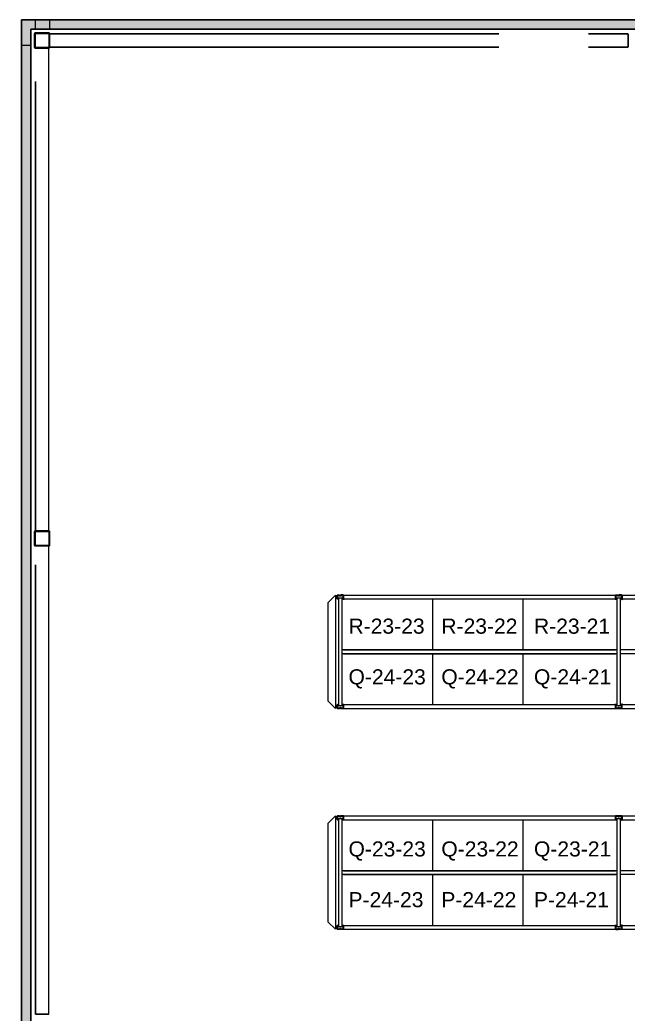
# Model space of a CAD drawing. Header units: inches. Extents: x 2743 to 10591, y -1604 to 5792.
# Drawn here: x 7084 to 7407, y 5121 to 5648 of the extents above; entities that cross this region are included whole.
import ezdxf

# ---------------------------------------------------------------- set-up
doc = ezdxf.new("R2010")
doc.units = ezdxf.units.IN
doc.header["$LTSCALE"] = 0.1875
doc.header["$MEASUREMENT"] = 0
doc.linetypes.add('CENTERX2', pattern=[101.6, 63.5, -12.7, 12.7, -12.7])
doc.linetypes.add('dash2', pattern=[500, 400, -100])
for name, color, linetype, lineweight in [('22 Dimension', 7, 'Continuous', 5), ('32 Echelle', 160, 'Continuous', 15), ('33 Poutre', 30, 'Continuous', 15), ('37 Protection', 1, 'Continuous', 15)]:
    doc.layers.add(name, color=color, linetype=linetype, lineweight=lineweight)
for name, color, linetype in [('A-N-MUR-EXT', 5, 'Continuous'), ('A-N-MUR-INT', 3, 'Continuous'), ('A-N-STRUCTURE', 4, 'Continuous'), ('fill253', 253, 'Continuous'), ('S-N-ACIER', 4, 'Continuous')]:
    doc.layers.add(name, color=color, linetype=linetype)
doc.styles.add('arial', font='')
doc.styles.get('arial').set_extended_font_data('Arial')

msp = doc.modelspace()

# ---------------------------------------------------------------- hatches: boundary and pattern name
at = {"layer": '32 Echelle'}
for points in [[(7252.89784, 5340.81503), (7252.89784, 5341.00253), (7252.71034, 5341.00253)], [(7254.89784, 5340.81503), (7254.89784, 5341.00253), (7255.08534, 5341.00253)], [(7400.52284, 5340.81503), (7400.52284, 5341.00253), (7400.33534, 5341.00253)], [(7400.52284, 5340.81503), (7400.52284, 5341.00253), (7400.33534, 5341.00253)], [(7402.52284, 5340.81503), (7402.52284, 5341.00253), (7402.71034, 5341.00253)], [(7402.52284, 5340.81503), (7402.52284, 5341.00253), (7402.71034, 5341.00253)], [(7252.89784, 5285.19003), (7252.89784, 5285.00253), (7252.71034, 5285.00253)], [(7254.89784, 5285.19003), (7254.89784, 5285.00253), (7255.08534, 5285.00253)], [(7400.52284, 5285.19003), (7400.52284, 5285.00253), (7400.33534, 5285.00253)], [(7400.52284, 5285.19003), (7400.52284, 5285.00253), (7400.33534, 5285.00253)], [(7402.52284, 5285.19003), (7402.52284, 5285.00253), (7402.71034, 5285.00253)], [(7402.52284, 5285.19003), (7402.52284, 5285.00253), (7402.71034, 5285.00253)], [(7252.89784, 5223.81503), (7252.89784, 5224.00253), (7252.71034, 5224.00253)], [(7254.89784, 5223.81503), (7254.89784, 5224.00253), (7255.08534, 5224.00253)], [(7400.52284, 5223.81503), (7400.52284, 5224.00253), (7400.33534, 5224.00253)], [(7400.52284, 5223.81503), (7400.52284, 5224.00253), (7400.33534, 5224.00253)], [(7402.52284, 5223.81503), (7402.52284, 5224.00253), (7402.71034, 5224.00253)], [(7402.52284, 5223.81503), (7402.52284, 5224.00253), (7402.71034, 5224.00253)], [(7252.89784, 5168.19003), (7252.89784, 5168.00253), (7252.71034, 5168.00253)], [(7254.89784, 5168.19003), (7254.89784, 5168.00253), (7255.08534, 5168.00253)], [(7400.52284, 5168.19003), (7400.52284, 5168.00253), (7400.33534, 5168.00253)], [(7400.52284, 5168.19003), (7400.52284, 5168.00253), (7400.33534, 5168.00253)], [(7402.52284, 5168.19003), (7402.52284, 5168.00253), (7402.71034, 5168.00253)], [(7402.52284, 5168.19003), (7402.52284, 5168.00253), (7402.71034, 5168.00253)]]:
    msp.add_hatch(color=256, dxfattribs=at).paths.add_polyline_path(points)
at = {"layer": 'fill253'}
h = msp.add_hatch(color=7, dxfattribs=at)
h.dxf.hatch_style = 1
h.paths.add_polyline_path([(9794.88804, 4634.2983), (9789.96679, 4634.2983), (9789.98074, 4296.66232), (9794.90199, 4296.66232)])
h.paths.add_polyline_path([(9794.88805, 4881.11089), (9789.9668, 4881.11089), (9789.9668, 4775.21102), (9794.88805, 4775.21102)])
h.paths.add_polyline_path([(9794.88805, 5127.92329), (9789.9668, 5127.92329), (9789.96679, 5022.02362), (9794.88804, 5022.02362)])
h.paths.add_polyline_path([(8905.8684, 2943.29277), (8903.3892, 2938.37099), (9794.90199, 2938.37152), (9794.90199, 3130.36129), (9789.98074, 3130.36129), (9789.98074, 2943.29277)])
h.paths.add_polyline_path([(8477.94274, 2845.33593), (8485.93641, 2846.64062), (8470.93724, 2938.36282), (8470.1595, 2943.12545), (8461.95283, 2943.12545), (8462.69637, 2938.4929)])
h.paths.add_polyline_path([(8896.37174, 2938.2042), (8896.75099, 2936.00974), (8903.53291, 2937.11042), (8903.3892, 2938.37099), (8905.8684, 2943.29277), (8895.56167, 2943.29277)])
h.paths.add_polyline_path([(9794.90199, 5355.98239), (9789.98074, 5355.98239), (9789.9668, 5268.83602), (9794.88805, 5268.83602)])
h.paths.add_polyline_path([(7089.79643, 3123.02867), (7083.99141, 3125.08232), (7083.99141, 3123.83686), (7084.85165, 3123.50795), (7084.85808, 2938.2042), (7353.37882, 2938.37153), (7353.37237, 2943.29278), (7089.77933, 2943.12545)])
h.paths.add_polyline_path([(7084.85808, 3827.66882), (7089.77933, 3826.6441), (7089.77933, 4320.4792), (7084.85808, 4320.4792)])
h.paths.add_polyline_path([(9789.98074, 3862.52649), (9794.90199, 3862.52649), (9794.90199, 4254.42566), (9789.98074, 4254.42566)])
h.paths.add_polyline_path([(9789.97462, 3801.08425), (9794.89587, 3801.08425), (9794.90199, 3862.52649), (9789.98074, 3862.52649)])
h.paths.add_polyline_path([(9789.98074, 3656.9925), (9794.90199, 3656.9925), (9794.89587, 3765.06188), (9789.97462, 3765.06188)])
h.paths.add_polyline_path([(9789.972, 3584.94295), (9794.89325, 3584.94295), (9794.90198, 3620.96895), (9789.98073, 3620.96895)])
h.paths.add_polyline_path([(9789.97812, 3512.89586), (9794.89937, 3512.89586), (9794.89968, 3548.92185), (9789.97843, 3548.92185)])
h.paths.add_polyline_path([(9789.97812, 3440.8512), (9794.89937, 3440.8512), (9794.89937, 3476.87475), (9789.97812, 3476.87475)])
h.paths.add_polyline_path([(8313.35451, 5642.91315), (8313.35451, 5647.83442), (7084.85165, 5647.83442), (7084.85808, 4361.46337), (7089.77933, 4361.46337), (7089.7729, 5642.91317)])
h.paths.add_polyline_path([(7395.62103, 2943.29277), (7395.62125, 2938.37152), (8462.75647, 2938.2042), (8461.95283, 2943.12545)])
h.paths.add_polyline_path([(8556.69558, 5642.88457), (8556.69559, 5647.80617), (8355.59042, 5647.83389), (8355.59042, 5642.91262)])
h.paths.add_polyline_path([(9149.95052, 5647.66709), (9149.95052, 5642.74584), (9789.98074, 5642.74584), (9789.98079, 5510.71941), (9794.90204, 5510.71941), (9794.90199, 5647.66709)])
h.paths.add_polyline_path([(9794.89495, 3260.73346), (9789.9691, 3260.73345), (9789.98074, 3172.43063), (9794.90199, 3172.43063)])
h.paths.add_polyline_path([(9789.9691, 3296.75701), (9794.89495, 3296.75699), (9794.89325, 3404.82765), (9789.972, 3404.82765)])

# ---------------------------------------------------------------- linework, layer by layer
at = {"layer": '22 Dimension'}
for p, q in [((7092.22289, 5642.91317), (7092.22289, 5647.83442)), ((7099.77288, 5647.83442), (7099.77288, 5642.91317)), ((7089.80033, 5634.2346), (7084.85165, 5634.23998)), ((7099.25745, 5632.29853), (7099.21022, 5377.06387)), ((7099.25745, 5632.29853), (7099.25745, 5632.91319)), ((7099.20874, 5369.06389), (7099.16284, 5121.01827)), ((7302.89784, 5314.00253), (7302.89784, 5341.00253)), ((7350.89784, 5314.00253), (7350.89784, 5341.00253)), ((7400.52284, 5314.00253), (7254.89784, 5314.00253)), ((7400.52284, 5312.00253), (7254.89784, 5312.00253)), ((7302.89784, 5285.00253), (7302.89784, 5312.00253)), ((7350.89784, 5285.00253), (7350.89784, 5312.00253)), ((7548.14784, 5314.00253), (7402.52284, 5314.00253)), ((7548.14784, 5312.00253), (7402.52284, 5312.00253)), ((7302.89784, 5197.00253), (7302.89784, 5224.00253)), ((7350.89784, 5197.00253), (7350.89784, 5224.00253)), ((7400.52284, 5197.00253), (7254.89784, 5197.00253)), ((7400.52284, 5195.00253), (7254.89784, 5195.00253)), ((7302.89784, 5168.00253), (7302.89784, 5195.00253)), ((7350.89784, 5168.00253), (7350.89784, 5195.00253)), ((7548.14784, 5197.00253), (7402.52284, 5197.00253)), ((7548.14784, 5195.00253), (7402.52284, 5195.00253))]:
    msp.add_line(p, q, dxfattribs=at)
at = {"layer": '32 Echelle', "linetype": 'Continuous', "lineweight": 25}
for p, q in [((7252.27288, 5342.81878), (7252.27288, 5341.18628)), ((7252.36288, 5341.18628), (7252.36288, 5342.81878)), ((7253.38547, 5343.00253), (7252.45663, 5343.00253)), ((7252.45663, 5342.91253), (7253.38547, 5342.91253)), ((7253.47512, 5342.84619), (7253.51903, 5342.70256)), ((7253.6051, 5342.72887), (7253.56119, 5342.8725)), ((7254.10092, 5342.66253), (7253.69475, 5342.66253)), ((7253.69475, 5342.57253), (7254.10092, 5342.57253)), ((7254.23449, 5342.8725), (7254.19057, 5342.72887)), ((7254.27664, 5342.70256), (7254.32055, 5342.84619)), ((7255.33904, 5343.00253), (7254.41021, 5343.00253)), ((7254.41021, 5342.91253), (7255.33904, 5342.91253)), ((7255.43279, 5342.81878), (7255.43279, 5341.18628)), ((7255.52279, 5341.18628), (7255.52279, 5342.81878)), ((7399.89788, 5342.81878), (7399.89788, 5341.18628)), ((7399.89788, 5342.81878), (7399.89788, 5341.18628)), ((7399.98788, 5341.18628), (7399.98788, 5342.81878)), ((7399.98788, 5341.18628), (7399.98788, 5342.81878)), ((7401.01047, 5343.00253), (7400.08163, 5343.00253)), ((7401.01047, 5343.00253), (7400.08163, 5343.00253)), ((7400.08163, 5342.91253), (7401.01047, 5342.91253)), ((7400.08163, 5342.91253), (7401.01047, 5342.91253)), ((7401.10012, 5342.84619), (7401.14403, 5342.70256)), ((7401.10012, 5342.84619), (7401.14403, 5342.70256)), ((7401.2301, 5342.72887), (7401.18619, 5342.8725)), ((7401.2301, 5342.72887), (7401.18619, 5342.8725)), ((7401.72592, 5342.66253), (7401.31975, 5342.66253)), ((7401.72592, 5342.66253), (7401.31975, 5342.66253)), ((7401.31975, 5342.57253), (7401.72592, 5342.57253)), ((7401.31975, 5342.57253), (7401.72592, 5342.57253)), ((7401.85949, 5342.8725), (7401.81557, 5342.72887)), ((7401.85949, 5342.8725), (7401.81557, 5342.72887)), ((7401.90164, 5342.70256), (7401.94555, 5342.84619)), ((7401.90164, 5342.70256), (7401.94555, 5342.84619)), ((7402.96404, 5343.00253), (7402.03521, 5343.00253)), ((7402.96404, 5343.00253), (7402.03521, 5343.00253)), ((7402.03521, 5342.91253), (7402.96404, 5342.91253)), ((7402.03521, 5342.91253), (7402.96404, 5342.91253)), ((7403.05779, 5342.81878), (7403.05779, 5341.18628)), ((7403.05779, 5342.81878), (7403.05779, 5341.18628)), ((7403.14779, 5341.18628), (7403.14779, 5342.81878)), ((7403.14779, 5341.18628), (7403.14779, 5342.81878)), ((7252.87288, 5341.09253), (7252.45663, 5341.09253)), ((7252.45663, 5341.00253), (7252.87288, 5341.00253)), ((7252.87288, 5341.00253), (7252.87288, 5341.09253)), ((7255.33904, 5341.09253), (7254.92279, 5341.09253)), ((7254.92279, 5341.09253), (7254.92279, 5341.00253)), ((7254.92279, 5341.00253), (7255.33904, 5341.00253)), ((7400.49788, 5341.09253), (7400.08163, 5341.09253)), ((7400.49788, 5341.09253), (7400.08163, 5341.09253)), ((7400.08163, 5341.00253), (7400.49788, 5341.00253)), ((7400.08163, 5341.00253), (7400.49788, 5341.00253)), ((7400.49788, 5341.00253), (7400.49788, 5341.09253)), ((7400.49788, 5341.00253), (7400.49788, 5341.09253)), ((7402.96404, 5341.09253), (7402.54779, 5341.09253)), ((7402.54779, 5341.09253), (7402.54779, 5341.00253)), ((7402.96404, 5341.09253), (7402.54779, 5341.09253)), ((7402.54779, 5341.09253), (7402.54779, 5341.00253)), ((7402.54779, 5341.00253), (7402.96404, 5341.00253)), ((7402.54779, 5341.00253), (7402.96404, 5341.00253)), ((7252.27288, 5283.18628), (7252.27288, 5284.81878)), ((7252.36288, 5284.81878), (7252.36288, 5283.18628)), ((7252.45663, 5285.00253), (7252.87288, 5285.00253)), ((7252.87288, 5284.91253), (7252.45663, 5284.91253)), ((7252.87288, 5285.00253), (7252.87288, 5284.91253)), ((7254.92279, 5285.00253), (7255.33904, 5285.00253)), ((7254.92279, 5284.91253), (7254.92279, 5285.00253)), ((7255.33904, 5284.91253), (7254.92279, 5284.91253)), ((7255.43279, 5283.18628), (7255.43279, 5284.81878)), ((7255.52279, 5284.81878), (7255.52279, 5283.18628)), ((7399.89788, 5283.18628), (7399.89788, 5284.81878)), ((7399.89788, 5283.18628), (7399.89788, 5284.81878)), ((7399.98788, 5284.81878), (7399.98788, 5283.18628)), ((7399.98788, 5284.81878), (7399.98788, 5283.18628)), ((7400.08163, 5285.00253), (7400.49788, 5285.00253)), ((7400.08163, 5285.00253), (7400.49788, 5285.00253)), ((7400.49788, 5284.91253), (7400.08163, 5284.91253)), ((7400.49788, 5284.91253), (7400.08163, 5284.91253)), ((7400.49788, 5285.00253), (7400.49788, 5284.91253)), ((7400.49788, 5285.00253), (7400.49788, 5284.91253)), ((7402.54779, 5285.00253), (7402.96404, 5285.00253)), ((7402.54779, 5284.91253), (7402.54779, 5285.00253)), ((7402.54779, 5285.00253), (7402.96404, 5285.00253)), ((7402.54779, 5284.91253), (7402.54779, 5285.00253)), ((7402.96404, 5284.91253), (7402.54779, 5284.91253)), ((7402.96404, 5284.91253), (7402.54779, 5284.91253)), ((7403.05779, 5283.18628), (7403.05779, 5284.81878)), ((7403.05779, 5283.18628), (7403.05779, 5284.81878)), ((7403.14779, 5284.81878), (7403.14779, 5283.18628)), ((7403.14779, 5284.81878), (7403.14779, 5283.18628)), ((7252.45663, 5283.09253), (7253.38547, 5283.09253)), ((7253.38547, 5283.00253), (7252.45663, 5283.00253)), ((7253.47512, 5283.15887), (7253.51903, 5283.3025)), ((7253.6051, 5283.27619), (7253.56119, 5283.13256)), ((7253.69475, 5283.43253), (7254.10092, 5283.43253)), ((7254.10092, 5283.34253), (7253.69475, 5283.34253)), ((7254.23449, 5283.13256), (7254.19057, 5283.27619)), ((7254.27664, 5283.3025), (7254.32055, 5283.15887)), ((7254.41021, 5283.09253), (7255.33904, 5283.09253)), ((7255.33904, 5283.00253), (7254.41021, 5283.00253)), ((7400.08163, 5283.09253), (7401.01047, 5283.09253)), ((7400.08163, 5283.09253), (7401.01047, 5283.09253)), ((7401.01047, 5283.00253), (7400.08163, 5283.00253)), ((7401.01047, 5283.00253), (7400.08163, 5283.00253)), ((7401.10012, 5283.15887), (7401.14403, 5283.3025)), ((7401.10012, 5283.15887), (7401.14403, 5283.3025)), ((7401.2301, 5283.27619), (7401.18619, 5283.13256)), ((7401.2301, 5283.27619), (7401.18619, 5283.13256)), ((7401.31975, 5283.43253), (7401.72592, 5283.43253)), ((7401.31975, 5283.43253), (7401.72592, 5283.43253)), ((7401.72592, 5283.34253), (7401.31975, 5283.34253)), ((7401.72592, 5283.34253), (7401.31975, 5283.34253)), ((7401.85949, 5283.13256), (7401.81557, 5283.27619)), ((7401.85949, 5283.13256), (7401.81557, 5283.27619)), ((7401.90164, 5283.3025), (7401.94555, 5283.15887)), ((7401.90164, 5283.3025), (7401.94555, 5283.15887)), ((7402.03521, 5283.09253), (7402.96404, 5283.09253)), ((7402.03521, 5283.09253), (7402.96404, 5283.09253)), ((7402.96404, 5283.00253), (7402.03521, 5283.00253)), ((7402.96404, 5283.00253), (7402.03521, 5283.00253)), ((7252.27288, 5225.81878), (7252.27288, 5224.18628)), ((7252.36288, 5224.18628), (7252.36288, 5225.81878)), ((7253.38547, 5226.00253), (7252.45663, 5226.00253)), ((7252.45663, 5225.91253), (7253.38547, 5225.91253)), ((7252.87288, 5224.09253), (7252.45663, 5224.09253)), ((7252.45663, 5224.00253), (7252.87288, 5224.00253)), ((7252.87288, 5224.00253), (7252.87288, 5224.09253)), ((7253.47512, 5225.84619), (7253.51903, 5225.70256)), ((7253.6051, 5225.72887), (7253.56119, 5225.8725)), ((7254.10092, 5225.66253), (7253.69475, 5225.66253)), ((7253.69475, 5225.57253), (7254.10092, 5225.57253)), ((7254.23449, 5225.8725), (7254.19057, 5225.72887)), ((7254.27664, 5225.70256), (7254.32055, 5225.84619)), ((7255.33904, 5226.00253), (7254.41021, 5226.00253)), ((7254.41021, 5225.91253), (7255.33904, 5225.91253)), ((7255.33904, 5224.09253), (7254.92279, 5224.09253)), ((7254.92279, 5224.09253), (7254.92279, 5224.00253)), ((7254.92279, 5224.00253), (7255.33904, 5224.00253)), ((7255.43279, 5225.81878), (7255.43279, 5224.18628)), ((7255.52279, 5224.18628), (7255.52279, 5225.81878)), ((7399.89788, 5225.81878), (7399.89788, 5224.18628)), ((7399.89788, 5225.81878), (7399.89788, 5224.18628)), ((7399.98788, 5224.18628), (7399.98788, 5225.81878)), ((7399.98788, 5224.18628), (7399.98788, 5225.81878)), ((7401.01047, 5226.00253), (7400.08163, 5226.00253)), ((7401.01047, 5226.00253), (7400.08163, 5226.00253)), ((7400.08163, 5225.91253), (7401.01047, 5225.91253)), ((7400.08163, 5225.91253), (7401.01047, 5225.91253)), ((7400.49788, 5224.09253), (7400.08163, 5224.09253)), ((7400.49788, 5224.09253), (7400.08163, 5224.09253)), ((7400.08163, 5224.00253), (7400.49788, 5224.00253)), ((7400.08163, 5224.00253), (7400.49788, 5224.00253)), ((7400.49788, 5224.00253), (7400.49788, 5224.09253)), ((7400.49788, 5224.00253), (7400.49788, 5224.09253)), ((7401.10012, 5225.84619), (7401.14403, 5225.70256)), ((7401.10012, 5225.84619), (7401.14403, 5225.70256)), ((7401.2301, 5225.72887), (7401.18619, 5225.8725)), ((7401.2301, 5225.72887), (7401.18619, 5225.8725)), ((7401.72592, 5225.66253), (7401.31975, 5225.66253)), ((7401.72592, 5225.66253), (7401.31975, 5225.66253)), ((7401.31975, 5225.57253), (7401.72592, 5225.57253)), ((7401.31975, 5225.57253), (7401.72592, 5225.57253)), ((7401.85949, 5225.8725), (7401.81557, 5225.72887)), ((7401.85949, 5225.8725), (7401.81557, 5225.72887)), ((7401.90164, 5225.70256), (7401.94555, 5225.84619)), ((7401.90164, 5225.70256), (7401.94555, 5225.84619)), ((7402.96404, 5226.00253), (7402.03521, 5226.00253)), ((7402.96404, 5226.00253), (7402.03521, 5226.00253)), ((7402.03521, 5225.91253), (7402.96404, 5225.91253)), ((7402.03521, 5225.91253), (7402.96404, 5225.91253)), ((7402.96404, 5224.09253), (7402.54779, 5224.09253)), ((7402.54779, 5224.09253), (7402.54779, 5224.00253)), ((7402.96404, 5224.09253), (7402.54779, 5224.09253)), ((7402.54779, 5224.09253), (7402.54779, 5224.00253)), ((7402.54779, 5224.00253), (7402.96404, 5224.00253)), ((7402.54779, 5224.00253), (7402.96404, 5224.00253)), ((7403.05779, 5225.81878), (7403.05779, 5224.18628)), ((7403.05779, 5225.81878), (7403.05779, 5224.18628)), ((7403.14779, 5224.18628), (7403.14779, 5225.81878)), ((7403.14779, 5224.18628), (7403.14779, 5225.81878)), ((7252.27288, 5166.18628), (7252.27288, 5167.81878)), ((7252.36288, 5167.81878), (7252.36288, 5166.18628)), ((7252.45663, 5168.00253), (7252.87288, 5168.00253)), ((7252.87288, 5167.91253), (7252.45663, 5167.91253)), ((7252.45663, 5166.09253), (7253.38547, 5166.09253)), ((7253.38547, 5166.00253), (7252.45663, 5166.00253)), ((7252.87288, 5168.00253), (7252.87288, 5167.91253)), ((7253.47512, 5166.15887), (7253.51903, 5166.3025)), ((7253.6051, 5166.27619), (7253.56119, 5166.13256)), ((7253.69475, 5166.43253), (7254.10092, 5166.43253)), ((7254.10092, 5166.34253), (7253.69475, 5166.34253)), ((7254.23449, 5166.13256), (7254.19057, 5166.27619)), ((7254.27664, 5166.3025), (7254.32055, 5166.15887)), ((7254.41021, 5166.09253), (7255.33904, 5166.09253)), ((7255.33904, 5166.00253), (7254.41021, 5166.00253)), ((7254.92279, 5168.00253), (7255.33904, 5168.00253)), ((7254.92279, 5167.91253), (7254.92279, 5168.00253)), ((7255.33904, 5167.91253), (7254.92279, 5167.91253)), ((7255.43279, 5166.18628), (7255.43279, 5167.81878)), ((7255.52279, 5167.81878), (7255.52279, 5166.18628)), ((7399.89788, 5166.18628), (7399.89788, 5167.81878)), ((7399.89788, 5166.18628), (7399.89788, 5167.81878)), ((7399.98788, 5167.81878), (7399.98788, 5166.18628)), ((7399.98788, 5167.81878), (7399.98788, 5166.18628)), ((7400.08163, 5168.00253), (7400.49788, 5168.00253)), ((7400.08163, 5168.00253), (7400.49788, 5168.00253)), ((7400.49788, 5167.91253), (7400.08163, 5167.91253)), ((7400.49788, 5167.91253), (7400.08163, 5167.91253)), ((7400.08163, 5166.09253), (7401.01047, 5166.09253)), ((7400.08163, 5166.09253), (7401.01047, 5166.09253)), ((7401.01047, 5166.00253), (7400.08163, 5166.00253)), ((7401.01047, 5166.00253), (7400.08163, 5166.00253)), ((7400.49788, 5168.00253), (7400.49788, 5167.91253)), ((7400.49788, 5168.00253), (7400.49788, 5167.91253)), ((7401.10012, 5166.15887), (7401.14403, 5166.3025)), ((7401.10012, 5166.15887), (7401.14403, 5166.3025)), ((7401.2301, 5166.27619), (7401.18619, 5166.13256)), ((7401.2301, 5166.27619), (7401.18619, 5166.13256)), ((7401.31975, 5166.43253), (7401.72592, 5166.43253)), ((7401.31975, 5166.43253), (7401.72592, 5166.43253)), ((7401.72592, 5166.34253), (7401.31975, 5166.34253)), ((7401.72592, 5166.34253), (7401.31975, 5166.34253)), ((7401.85949, 5166.13256), (7401.81557, 5166.27619)), ((7401.85949, 5166.13256), (7401.81557, 5166.27619)), ((7401.90164, 5166.3025), (7401.94555, 5166.15887)), ((7401.90164, 5166.3025), (7401.94555, 5166.15887)), ((7402.03521, 5166.09253), (7402.96404, 5166.09253)), ((7402.03521, 5166.09253), (7402.96404, 5166.09253)), ((7402.96404, 5166.00253), (7402.03521, 5166.00253)), ((7402.96404, 5166.00253), (7402.03521, 5166.00253)), ((7402.54779, 5168.00253), (7402.96404, 5168.00253)), ((7402.54779, 5167.91253), (7402.54779, 5168.00253)), ((7402.54779, 5168.00253), (7402.96404, 5168.00253)), ((7402.54779, 5167.91253), (7402.54779, 5168.00253)), ((7402.96404, 5167.91253), (7402.54779, 5167.91253)), ((7402.96404, 5167.91253), (7402.54779, 5167.91253)), ((7403.05779, 5166.18628), (7403.05779, 5167.81878)), ((7403.05779, 5166.18628), (7403.05779, 5167.81878)), ((7403.14779, 5167.81878), (7403.14779, 5166.18628)), ((7403.14779, 5167.81878), (7403.14779, 5166.18628))]:
    msp.add_line(p, q, dxfattribs=at)
at = {"layer": '32 Echelle'}
for p, q in [((7252.89784, 5341.00253), (7252.71034, 5341.00253)), ((7252.89784, 5340.81503), (7252.71034, 5341.00253)), ((7254.89784, 5341.50253), (7252.89784, 5341.50253)), ((7252.89784, 5341.50253), (7252.89784, 5284.50253)), ((7252.89784, 5340.81503), (7252.89784, 5341.00253)), ((7254.89784, 5284.50253), (7254.89784, 5341.50253)), ((7254.89784, 5341.00253), (7255.08534, 5341.00253)), ((7254.89784, 5340.81503), (7254.89784, 5341.00253)), ((7254.89784, 5340.81503), (7255.08534, 5341.00253)), ((7400.52284, 5341.00253), (7400.33534, 5341.00253)), ((7400.52284, 5340.81503), (7400.33534, 5341.00253)), ((7400.52284, 5341.00253), (7400.33534, 5341.00253)), ((7400.52284, 5340.81503), (7400.33534, 5341.00253)), ((7402.52284, 5341.50253), (7400.52284, 5341.50253)), ((7400.52284, 5341.50253), (7400.52284, 5284.50253)), ((7402.52284, 5341.50253), (7400.52284, 5341.50253)), ((7400.52284, 5341.50253), (7400.52284, 5284.50253)), ((7400.52284, 5340.81503), (7400.52284, 5341.00253)), ((7400.52284, 5340.81503), (7400.52284, 5341.00253)), ((7402.52284, 5284.50253), (7402.52284, 5341.50253)), ((7402.52284, 5284.50253), (7402.52284, 5341.50253)), ((7402.52284, 5341.00253), (7402.71034, 5341.00253)), ((7402.52284, 5340.81503), (7402.52284, 5341.00253)), ((7402.52284, 5340.81503), (7402.71034, 5341.00253)), ((7402.52284, 5341.00253), (7402.71034, 5341.00253)), ((7402.52284, 5340.81503), (7402.52284, 5341.00253)), ((7402.52284, 5340.81503), (7402.71034, 5341.00253)), ((7252.89784, 5285.19003), (7252.71034, 5285.00253)), ((7252.89784, 5285.00253), (7252.71034, 5285.00253)), ((7252.89784, 5285.19003), (7252.89784, 5285.00253)), ((7252.89784, 5284.50253), (7254.89784, 5284.50253)), ((7254.89784, 5285.19003), (7254.89784, 5285.00253)), ((7254.89784, 5285.19003), (7255.08534, 5285.00253)), ((7254.89784, 5285.00253), (7255.08534, 5285.00253)), ((7400.52284, 5285.19003), (7400.33534, 5285.00253)), ((7400.52284, 5285.19003), (7400.33534, 5285.00253)), ((7400.52284, 5285.00253), (7400.33534, 5285.00253)), ((7400.52284, 5285.00253), (7400.33534, 5285.00253)), ((7400.52284, 5285.19003), (7400.52284, 5285.00253)), ((7400.52284, 5285.19003), (7400.52284, 5285.00253)), ((7400.52284, 5284.50253), (7402.52284, 5284.50253)), ((7400.52284, 5284.50253), (7402.52284, 5284.50253)), ((7402.52284, 5285.19003), (7402.52284, 5285.00253)), ((7402.52284, 5285.19003), (7402.71034, 5285.00253)), ((7402.52284, 5285.19003), (7402.52284, 5285.00253)), ((7402.52284, 5285.19003), (7402.71034, 5285.00253)), ((7402.52284, 5285.00253), (7402.71034, 5285.00253)), ((7402.52284, 5285.00253), (7402.71034, 5285.00253)), ((7252.89784, 5224.00253), (7252.71034, 5224.00253)), ((7252.89784, 5223.81503), (7252.71034, 5224.00253)), ((7254.89784, 5224.50253), (7252.89784, 5224.50253)), ((7252.89784, 5224.50253), (7252.89784, 5167.50253)), ((7252.89784, 5223.81503), (7252.89784, 5224.00253)), ((7254.89784, 5167.50253), (7254.89784, 5224.50253)), ((7254.89784, 5224.00253), (7255.08534, 5224.00253)), ((7254.89784, 5223.81503), (7254.89784, 5224.00253)), ((7254.89784, 5223.81503), (7255.08534, 5224.00253)), ((7400.52284, 5224.00253), (7400.33534, 5224.00253)), ((7400.52284, 5223.81503), (7400.33534, 5224.00253)), ((7400.52284, 5224.00253), (7400.33534, 5224.00253)), ((7400.52284, 5223.81503), (7400.33534, 5224.00253)), ((7402.52284, 5224.50253), (7400.52284, 5224.50253)), ((7400.52284, 5224.50253), (7400.52284, 5167.50253)), ((7402.52284, 5224.50253), (7400.52284, 5224.50253)), ((7400.52284, 5224.50253), (7400.52284, 5167.50253)), ((7400.52284, 5223.81503), (7400.52284, 5224.00253)), ((7400.52284, 5223.81503), (7400.52284, 5224.00253)), ((7402.52284, 5167.50253), (7402.52284, 5224.50253)), ((7402.52284, 5167.50253), (7402.52284, 5224.50253)), ((7402.52284, 5224.00253), (7402.71034, 5224.00253)), ((7402.52284, 5223.81503), (7402.52284, 5224.00253)), ((7402.52284, 5223.81503), (7402.71034, 5224.00253)), ((7402.52284, 5224.00253), (7402.71034, 5224.00253)), ((7402.52284, 5223.81503), (7402.52284, 5224.00253)), ((7402.52284, 5223.81503), (7402.71034, 5224.00253)), ((7252.89784, 5168.19003), (7252.71034, 5168.00253)), ((7252.89784, 5168.19003), (7252.89784, 5168.00253)), ((7254.89784, 5168.19003), (7254.89784, 5168.00253)), ((7254.89784, 5168.19003), (7255.08534, 5168.00253)), ((7400.52284, 5168.19003), (7400.33534, 5168.00253)), ((7400.52284, 5168.19003), (7400.33534, 5168.00253)), ((7400.52284, 5168.19003), (7400.52284, 5168.00253)), ((7400.52284, 5168.19003), (7400.52284, 5168.00253)), ((7402.52284, 5168.19003), (7402.52284, 5168.00253)), ((7402.52284, 5168.19003), (7402.71034, 5168.00253)), ((7402.52284, 5168.19003), (7402.52284, 5168.00253)), ((7402.52284, 5168.19003), (7402.71034, 5168.00253)), ((7252.89784, 5168.00253), (7252.71034, 5168.00253)), ((7252.89784, 5167.50253), (7254.89784, 5167.50253)), ((7254.89784, 5168.00253), (7255.08534, 5168.00253)), ((7400.52284, 5168.00253), (7400.33534, 5168.00253)), ((7400.52284, 5168.00253), (7400.33534, 5168.00253)), ((7400.52284, 5167.50253), (7402.52284, 5167.50253)), ((7400.52284, 5167.50253), (7402.52284, 5167.50253)), ((7402.52284, 5168.00253), (7402.71034, 5168.00253)), ((7402.52284, 5168.00253), (7402.71034, 5168.00253))]:
    msp.add_line(p, q, dxfattribs=at)
at = {"layer": '32 Echelle', "linetype": 'Continuous', "lineweight": 25}
for centre, radius, start, end in [((7252.45663, 5342.81878), 0.18375, 90, 180), ((7252.45663, 5342.81878), 0.09375, 90, 180), ((7253.38547, 5342.81878), 0.18375, 17, 90), ((7253.38547, 5342.81878), 0.09375, 17, 90), ((7253.69475, 5342.75628), 0.18375, 197, 270), ((7253.69475, 5342.75628), 0.09375, 197, 270), ((7254.10092, 5342.75628), 0.09375, 270, 343), ((7254.10092, 5342.75628), 0.18375, 270, 343), ((7254.41021, 5342.81878), 0.18375, 90, 163), ((7254.41021, 5342.81878), 0.09375, 90, 163), ((7255.33904, 5342.81878), 0.18375, 0, 90), ((7255.33904, 5342.81878), 0.09375, 0, 90), ((7400.08163, 5342.81878), 0.18375, 90, 180), ((7400.08163, 5342.81878), 0.18375, 90, 180), ((7400.08163, 5342.81878), 0.09375, 90, 180), ((7400.08163, 5342.81878), 0.09375, 90, 180), ((7401.01047, 5342.81878), 0.18375, 17, 90), ((7401.01047, 5342.81878), 0.18375, 17, 90), ((7401.01047, 5342.81878), 0.09375, 17, 90), ((7401.01047, 5342.81878), 0.09375, 17, 90), ((7401.31975, 5342.75628), 0.18375, 197, 270), ((7401.31975, 5342.75628), 0.18375, 197, 270), ((7401.31975, 5342.75628), 0.09375, 197, 270), ((7401.31975, 5342.75628), 0.09375, 197, 270), ((7401.72592, 5342.75628), 0.09375, 270, 343), ((7401.72592, 5342.75628), 0.09375, 270, 343), ((7401.72592, 5342.75628), 0.18375, 270, 343), ((7401.72592, 5342.75628), 0.18375, 270, 343), ((7402.03521, 5342.81878), 0.18375, 90, 163), ((7402.03521, 5342.81878), 0.18375, 90, 163), ((7402.03521, 5342.81878), 0.09375, 90, 163), ((7402.03521, 5342.81878), 0.09375, 90, 163), ((7402.96404, 5342.81878), 0.18375, 0, 90), ((7402.96404, 5342.81878), 0.18375, 0, 90), ((7402.96404, 5342.81878), 0.09375, 0, 90), ((7402.96404, 5342.81878), 0.09375, 0, 90), ((7252.45663, 5341.18628), 0.18375, 180, 270), ((7252.45663, 5341.18628), 0.09375, 180, 270), ((7255.33904, 5341.18628), 0.09375, 270, 0), ((7255.33904, 5341.18628), 0.18375, 270, 0), ((7400.08163, 5341.18628), 0.18375, 180, 270), ((7400.08163, 5341.18628), 0.18375, 180, 270), ((7400.08163, 5341.18628), 0.09375, 180, 270), ((7400.08163, 5341.18628), 0.09375, 180, 270), ((7402.96404, 5341.18628), 0.09375, 270, 0), ((7402.96404, 5341.18628), 0.18375, 270, 0), ((7402.96404, 5341.18628), 0.09375, 270, 0), ((7402.96404, 5341.18628), 0.18375, 270, 0), ((7252.45663, 5284.81878), 0.18375, 90, 180), ((7252.45663, 5284.81878), 0.09375, 90, 180), ((7255.33904, 5284.81878), 0.18375, 0, 90), ((7255.33904, 5284.81878), 0.09375, 0, 90), ((7400.08163, 5284.81878), 0.18375, 90, 180), ((7400.08163, 5284.81878), 0.18375, 90, 180), ((7400.08163, 5284.81878), 0.09375, 90, 180), ((7400.08163, 5284.81878), 0.09375, 90, 180), ((7402.96404, 5284.81878), 0.18375, 0, 90), ((7402.96404, 5284.81878), 0.18375, 0, 90), ((7402.96404, 5284.81878), 0.09375, 0, 90), ((7402.96404, 5284.81878), 0.09375, 0, 90), ((7252.45663, 5283.18628), 0.18375, 180, 270), ((7252.45663, 5283.18628), 0.09375, 180, 270), ((7253.38547, 5283.18628), 0.09375, 270, 343), ((7253.38547, 5283.18628), 0.18375, 270, 343), ((7253.69475, 5283.24878), 0.18375, 90, 163), ((7253.69475, 5283.24878), 0.09375, 90, 163), ((7254.10092, 5283.24878), 0.18375, 17, 90), ((7254.10092, 5283.24878), 0.09375, 17, 90), ((7254.41021, 5283.18628), 0.18375, 197, 270), ((7254.41021, 5283.18628), 0.09375, 197, 270), ((7255.33904, 5283.18628), 0.09375, 270, 0), ((7255.33904, 5283.18628), 0.18375, 270, 0), ((7400.08163, 5283.18628), 0.18375, 180, 270), ((7400.08163, 5283.18628), 0.18375, 180, 270), ((7400.08163, 5283.18628), 0.09375, 180, 270), ((7400.08163, 5283.18628), 0.09375, 180, 270), ((7401.01047, 5283.18628), 0.09375, 270, 343), ((7401.01047, 5283.18628), 0.09375, 270, 343), ((7401.01047, 5283.18628), 0.18375, 270, 343), ((7401.01047, 5283.18628), 0.18375, 270, 343), ((7401.31975, 5283.24878), 0.18375, 90, 163), ((7401.31975, 5283.24878), 0.18375, 90, 163), ((7401.31975, 5283.24878), 0.09375, 90, 163), ((7401.31975, 5283.24878), 0.09375, 90, 163), ((7401.72592, 5283.24878), 0.18375, 17, 90), ((7401.72592, 5283.24878), 0.18375, 17, 90), ((7401.72592, 5283.24878), 0.09375, 17, 90), ((7401.72592, 5283.24878), 0.09375, 17, 90), ((7402.03521, 5283.18628), 0.18375, 197, 270), ((7402.03521, 5283.18628), 0.18375, 197, 270), ((7402.03521, 5283.18628), 0.09375, 197, 270), ((7402.03521, 5283.18628), 0.09375, 197, 270), ((7402.96404, 5283.18628), 0.09375, 270, 0), ((7402.96404, 5283.18628), 0.18375, 270, 0), ((7402.96404, 5283.18628), 0.09375, 270, 0), ((7402.96404, 5283.18628), 0.18375, 270, 0), ((7252.45663, 5225.81878), 0.18375, 90, 180), ((7252.45663, 5224.18628), 0.18375, 180, 270), ((7252.45663, 5225.81878), 0.09375, 90, 180), ((7252.45663, 5224.18628), 0.09375, 180, 270), ((7253.38547, 5225.81878), 0.18375, 17, 90), ((7253.38547, 5225.81878), 0.09375, 17, 90), ((7253.69475, 5225.75628), 0.18375, 197, 270), ((7253.69475, 5225.75628), 0.09375, 197, 270), ((7254.10092, 5225.75628), 0.09375, 270, 343), ((7254.10092, 5225.75628), 0.18375, 270, 343), ((7254.41021, 5225.81878), 0.18375, 90, 163), ((7254.41021, 5225.81878), 0.09375, 90, 163), ((7255.33904, 5225.81878), 0.18375, 0, 90), ((7255.33904, 5225.81878), 0.09375, 0, 90), ((7255.33904, 5224.18628), 0.09375, 270, 0), ((7255.33904, 5224.18628), 0.18375, 270, 0), ((7400.08163, 5225.81878), 0.18375, 90, 180), ((7400.08163, 5225.81878), 0.18375, 90, 180), ((7400.08163, 5224.18628), 0.18375, 180, 270), ((7400.08163, 5224.18628), 0.18375, 180, 270), ((7400.08163, 5225.81878), 0.09375, 90, 180), ((7400.08163, 5225.81878), 0.09375, 90, 180), ((7400.08163, 5224.18628), 0.09375, 180, 270), ((7400.08163, 5224.18628), 0.09375, 180, 270), ((7401.01047, 5225.81878), 0.18375, 17, 90), ((7401.01047, 5225.81878), 0.18375, 17, 90), ((7401.01047, 5225.81878), 0.09375, 17, 90), ((7401.01047, 5225.81878), 0.09375, 17, 90), ((7401.31975, 5225.75628), 0.18375, 197, 270), ((7401.31975, 5225.75628), 0.18375, 197, 270), ((7401.31975, 5225.75628), 0.09375, 197, 270), ((7401.31975, 5225.75628), 0.09375, 197, 270), ((7401.72592, 5225.75628), 0.09375, 270, 343), ((7401.72592, 5225.75628), 0.09375, 270, 343), ((7401.72592, 5225.75628), 0.18375, 270, 343), ((7401.72592, 5225.75628), 0.18375, 270, 343), ((7402.03521, 5225.81878), 0.18375, 90, 163), ((7402.03521, 5225.81878), 0.18375, 90, 163), ((7402.03521, 5225.81878), 0.09375, 90, 163), ((7402.03521, 5225.81878), 0.09375, 90, 163), ((7402.96404, 5225.81878), 0.18375, 0, 90), ((7402.96404, 5225.81878), 0.18375, 0, 90), ((7402.96404, 5225.81878), 0.09375, 0, 90), ((7402.96404, 5225.81878), 0.09375, 0, 90), ((7402.96404, 5224.18628), 0.09375, 270, 0), ((7402.96404, 5224.18628), 0.18375, 270, 0), ((7402.96404, 5224.18628), 0.09375, 270, 0), ((7402.96404, 5224.18628), 0.18375, 270, 0), ((7252.45663, 5167.81878), 0.18375, 90, 180), ((7252.45663, 5166.18628), 0.18375, 180, 270), ((7252.45663, 5167.81878), 0.09375, 90, 180), ((7252.45663, 5166.18628), 0.09375, 180, 270), ((7253.38547, 5166.18628), 0.09375, 270, 343), ((7253.38547, 5166.18628), 0.18375, 270, 343), ((7253.69475, 5166.24878), 0.18375, 90, 163), ((7253.69475, 5166.24878), 0.09375, 90, 163), ((7254.10092, 5166.24878), 0.18375, 17, 90), ((7254.10092, 5166.24878), 0.09375, 17, 90), ((7254.41021, 5166.18628), 0.18375, 197, 270), ((7254.41021, 5166.18628), 0.09375, 197, 270), ((7255.33904, 5167.81878), 0.18375, 0, 90), ((7255.33904, 5167.81878), 0.09375, 0, 90), ((7255.33904, 5166.18628), 0.09375, 270, 0), ((7255.33904, 5166.18628), 0.18375, 270, 0), ((7400.08163, 5167.81878), 0.18375, 90, 180), ((7400.08163, 5167.81878), 0.18375, 90, 180), ((7400.08163, 5166.18628), 0.18375, 180, 270), ((7400.08163, 5166.18628), 0.18375, 180, 270), ((7400.08163, 5167.81878), 0.09375, 90, 180), ((7400.08163, 5167.81878), 0.09375, 90, 180), ((7400.08163, 5166.18628), 0.09375, 180, 270), ((7400.08163, 5166.18628), 0.09375, 180, 270), ((7401.01047, 5166.18628), 0.09375, 270, 343), ((7401.01047, 5166.18628), 0.09375, 270, 343), ((7401.01047, 5166.18628), 0.18375, 270, 343), ((7401.01047, 5166.18628), 0.18375, 270, 343), ((7401.31975, 5166.24878), 0.18375, 90, 163), ((7401.31975, 5166.24878), 0.18375, 90, 163), ((7401.31975, 5166.24878), 0.09375, 90, 163), ((7401.31975, 5166.24878), 0.09375, 90, 163), ((7401.72592, 5166.24878), 0.18375, 17, 90), ((7401.72592, 5166.24878), 0.18375, 17, 90), ((7401.72592, 5166.24878), 0.09375, 17, 90), ((7401.72592, 5166.24878), 0.09375, 17, 90), ((7402.03521, 5166.18628), 0.18375, 197, 270), ((7402.03521, 5166.18628), 0.18375, 197, 270), ((7402.03521, 5166.18628), 0.09375, 197, 270), ((7402.03521, 5166.18628), 0.09375, 197, 270), ((7402.96404, 5167.81878), 0.18375, 0, 90), ((7402.96404, 5167.81878), 0.18375, 0, 90), ((7402.96404, 5167.81878), 0.09375, 0, 90), ((7402.96404, 5167.81878), 0.09375, 0, 90), ((7402.96404, 5166.18628), 0.09375, 270, 0), ((7402.96404, 5166.18628), 0.18375, 270, 0), ((7402.96404, 5166.18628), 0.09375, 270, 0), ((7402.96404, 5166.18628), 0.18375, 270, 0)]:
    msp.add_arc(centre, radius, start, end, dxfattribs=at)
at = {"layer": '33 Poutre'}
for p, q in [((7253.89784, 5342.66253), (7253.89784, 5342.87753)), ((7254.01684, 5342.66253), (7253.89784, 5342.66253)), ((7254.01684, 5342.66253), (7254.01684, 5342.87753)), ((7255.40384, 5343.12153), (7254.14184, 5343.12153)), ((7254.14184, 5343.00253), (7255.40384, 5343.00253)), ((7255.52884, 5342.87753), (7255.52884, 5340.62153)), ((7255.64784, 5343.00253), (7399.77284, 5343.00253)), ((7255.64784, 5343.00253), (7255.64784, 5341.00253)), ((7255.64784, 5342.87753), (7255.64784, 5340.62153)), ((7399.77284, 5343.00253), (7399.77284, 5341.00253)), ((7399.77284, 5342.87753), (7399.77284, 5340.62153)), ((7399.89184, 5342.87753), (7399.89184, 5340.62153)), ((7400.01684, 5343.12153), (7401.27884, 5343.12153)), ((7401.27884, 5343.00253), (7400.01684, 5343.00253)), ((7401.40384, 5342.66253), (7401.40384, 5342.87753)), ((7401.40384, 5342.66253), (7401.52284, 5342.66253)), ((7401.52284, 5342.66253), (7401.52284, 5342.87753)), ((7401.52284, 5342.66253), (7401.52284, 5342.87753)), ((7401.64184, 5342.66253), (7401.52284, 5342.66253)), ((7401.64184, 5342.66253), (7401.64184, 5342.87753)), ((7403.02884, 5343.12153), (7401.76684, 5343.12153)), ((7401.76684, 5343.00253), (7403.02884, 5343.00253)), ((7403.15384, 5342.87753), (7403.15384, 5340.62153)), ((7403.27284, 5343.00253), (7547.39784, 5343.00253)), ((7403.27284, 5343.00253), (7403.27284, 5341.00253)), ((7403.27284, 5342.87753), (7403.27284, 5340.62153)), ((7255.64784, 5340.62153), (7255.52884, 5340.62153)), ((7255.64784, 5341.00253), (7399.77284, 5341.00253)), ((7399.77284, 5340.62153), (7399.89184, 5340.62153)), ((7403.27284, 5340.62153), (7403.15384, 5340.62153)), ((7403.27284, 5341.00253), (7547.39784, 5341.00253)), ((7255.64784, 5314.00253), (7399.77284, 5314.00253)), ((7255.64784, 5312.00253), (7399.77284, 5312.00253)), ((7255.64784, 5285.38353), (7255.52884, 5285.38353)), ((7255.52884, 5283.12753), (7255.52884, 5285.38353)), ((7255.64784, 5283.12753), (7255.64784, 5285.38353)), ((7255.64784, 5285.00253), (7399.77284, 5285.00253)), ((7255.64784, 5283.00253), (7255.64784, 5285.00253)), ((7399.77284, 5283.12753), (7399.77284, 5285.38353)), ((7399.77284, 5285.38353), (7399.89184, 5285.38353)), ((7399.77284, 5283.00253), (7399.77284, 5285.00253)), ((7399.89184, 5283.12753), (7399.89184, 5285.38353)), ((7403.27284, 5285.38353), (7403.15384, 5285.38353)), ((7403.15384, 5283.12753), (7403.15384, 5285.38353)), ((7403.27284, 5283.12753), (7403.27284, 5285.38353)), ((7403.27284, 5285.00253), (7547.39784, 5285.00253)), ((7403.27284, 5283.00253), (7403.27284, 5285.00253)), ((7253.89784, 5283.34253), (7253.89784, 5283.12753)), ((7254.01684, 5283.34253), (7253.89784, 5283.34253)), ((7254.01684, 5283.34253), (7254.01684, 5283.12753)), ((7254.14184, 5283.00253), (7255.40384, 5283.00253)), ((7255.40384, 5282.88353), (7254.14184, 5282.88353)), ((7255.64784, 5283.00253), (7399.77284, 5283.00253)), ((7401.27884, 5283.00253), (7400.01684, 5283.00253)), ((7400.01684, 5282.88353), (7401.27884, 5282.88353)), ((7401.40384, 5283.34253), (7401.40384, 5283.12753)), ((7401.40384, 5283.34253), (7401.52284, 5283.34253)), ((7401.52284, 5283.34253), (7401.52284, 5283.12753)), ((7401.52284, 5283.34253), (7401.52284, 5283.12753)), ((7401.64184, 5283.34253), (7401.52284, 5283.34253)), ((7401.64184, 5283.34253), (7401.64184, 5283.12753)), ((7401.76684, 5283.00253), (7403.02884, 5283.00253)), ((7403.02884, 5282.88353), (7401.76684, 5282.88353)), ((7403.27284, 5283.00253), (7547.39784, 5283.00253)), ((7255.40384, 5226.12153), (7254.14184, 5226.12153)), ((7400.01684, 5226.12153), (7401.27884, 5226.12153)), ((7403.02884, 5226.12153), (7401.76684, 5226.12153)), ((7253.89784, 5225.66253), (7253.89784, 5225.87753)), ((7254.01684, 5225.66253), (7253.89784, 5225.66253)), ((7254.01684, 5225.66253), (7254.01684, 5225.87753)), ((7254.14184, 5226.00253), (7255.40384, 5226.00253)), ((7255.52884, 5225.87753), (7255.52884, 5223.62153)), ((7255.64784, 5223.62153), (7255.52884, 5223.62153)), ((7255.64784, 5226.00253), (7399.77284, 5226.00253)), ((7255.64784, 5226.00253), (7255.64784, 5224.00253)), ((7255.64784, 5225.87753), (7255.64784, 5223.62153)), ((7255.64784, 5224.00253), (7399.77284, 5224.00253)), ((7399.77284, 5226.00253), (7399.77284, 5224.00253)), ((7399.77284, 5225.87753), (7399.77284, 5223.62153)), ((7399.77284, 5223.62153), (7399.89184, 5223.62153)), ((7399.89184, 5225.87753), (7399.89184, 5223.62153)), ((7401.27884, 5226.00253), (7400.01684, 5226.00253)), ((7401.40384, 5225.66253), (7401.40384, 5225.87753)), ((7401.40384, 5225.66253), (7401.52284, 5225.66253)), ((7401.52284, 5225.66253), (7401.52284, 5225.87753)), ((7401.52284, 5225.66253), (7401.52284, 5225.87753)), ((7401.64184, 5225.66253), (7401.52284, 5225.66253)), ((7401.64184, 5225.66253), (7401.64184, 5225.87753)), ((7401.76684, 5226.00253), (7403.02884, 5226.00253)), ((7403.15384, 5225.87753), (7403.15384, 5223.62153)), ((7403.27284, 5223.62153), (7403.15384, 5223.62153)), ((7403.27284, 5226.00253), (7547.39784, 5226.00253)), ((7403.27284, 5226.00253), (7403.27284, 5224.00253)), ((7403.27284, 5225.87753), (7403.27284, 5223.62153)), ((7403.27284, 5224.00253), (7547.39784, 5224.00253)), ((7255.64784, 5197.00253), (7399.77284, 5197.00253)), ((7255.64784, 5195.00253), (7399.77284, 5195.00253)), ((7255.64784, 5168.38353), (7255.52884, 5168.38353)), ((7255.52884, 5166.12753), (7255.52884, 5168.38353)), ((7255.64784, 5166.12753), (7255.64784, 5168.38353)), ((7399.77284, 5166.12753), (7399.77284, 5168.38353)), ((7399.77284, 5168.38353), (7399.89184, 5168.38353)), ((7399.89184, 5166.12753), (7399.89184, 5168.38353)), ((7403.27284, 5168.38353), (7403.15384, 5168.38353)), ((7403.15384, 5166.12753), (7403.15384, 5168.38353)), ((7403.27284, 5166.12753), (7403.27284, 5168.38353)), ((7253.89784, 5166.34253), (7253.89784, 5166.12753)), ((7254.01684, 5166.34253), (7253.89784, 5166.34253)), ((7254.01684, 5166.34253), (7254.01684, 5166.12753)), ((7254.14184, 5166.00253), (7255.40384, 5166.00253)), ((7255.40384, 5165.88353), (7254.14184, 5165.88353)), ((7255.64784, 5168.00253), (7399.77284, 5168.00253)), ((7255.64784, 5166.00253), (7255.64784, 5168.00253)), ((7255.64784, 5166.00253), (7399.77284, 5166.00253)), ((7399.77284, 5166.00253), (7399.77284, 5168.00253)), ((7401.27884, 5166.00253), (7400.01684, 5166.00253)), ((7400.01684, 5165.88353), (7401.27884, 5165.88353)), ((7401.40384, 5166.34253), (7401.40384, 5166.12753)), ((7401.40384, 5166.34253), (7401.52284, 5166.34253)), ((7401.52284, 5166.34253), (7401.52284, 5166.12753)), ((7401.52284, 5166.34253), (7401.52284, 5166.12753)), ((7401.64184, 5166.34253), (7401.52284, 5166.34253)), ((7401.64184, 5166.34253), (7401.64184, 5166.12753)), ((7401.76684, 5166.00253), (7403.02884, 5166.00253)), ((7403.02884, 5165.88353), (7401.76684, 5165.88353)), ((7403.27284, 5168.00253), (7547.39784, 5168.00253)), ((7403.27284, 5166.00253), (7403.27284, 5168.00253)), ((7403.27284, 5166.00253), (7547.39784, 5166.00253))]:
    msp.add_line(p, q, dxfattribs=at)
for centre, radius, start, end in [((7254.14184, 5342.87753), 0.244, 90, 180), ((7254.14184, 5342.87753), 0.125, 90, 180), ((7255.40384, 5342.87753), 0.244, 0, 90), ((7255.40384, 5342.87753), 0.125, 0, 90), ((7400.01684, 5342.87753), 0.244, 90, 180), ((7400.01684, 5342.87753), 0.125, 90, 180), ((7401.27884, 5342.87753), 0.244, 0, 90), ((7401.27884, 5342.87753), 0.125, 0, 90), ((7401.76684, 5342.87753), 0.244, 90, 180), ((7401.76684, 5342.87753), 0.125, 90, 180), ((7403.02884, 5342.87753), 0.244, 0, 90), ((7403.02884, 5342.87753), 0.125, 0, 90), ((7254.14184, 5283.12753), 0.244, 180, 270), ((7254.14184, 5283.12753), 0.125, 180, 270), ((7255.40384, 5283.12753), 0.244, 270, 0), ((7255.40384, 5283.12753), 0.125, 270, 0), ((7400.01684, 5283.12753), 0.244, 180, 270), ((7400.01684, 5283.12753), 0.125, 180, 270), ((7401.27884, 5283.12753), 0.125, 270, 0), ((7401.27884, 5283.12753), 0.244, 270, 0), ((7401.76684, 5283.12753), 0.244, 180, 270), ((7401.76684, 5283.12753), 0.125, 180, 270), ((7403.02884, 5283.12753), 0.244, 270, 0), ((7403.02884, 5283.12753), 0.125, 270, 0), ((7254.14184, 5225.87753), 0.244, 90, 180), ((7255.40384, 5225.87753), 0.244, 0, 90), ((7400.01684, 5225.87753), 0.244, 90, 180), ((7401.27884, 5225.87753), 0.244, 0, 90), ((7401.76684, 5225.87753), 0.244, 90, 180), ((7403.02884, 5225.87753), 0.244, 0, 90), ((7254.14184, 5225.87753), 0.125, 90, 180), ((7255.40384, 5225.87753), 0.125, 0, 90), ((7400.01684, 5225.87753), 0.125, 90, 180), ((7401.27884, 5225.87753), 0.125, 0, 90), ((7401.76684, 5225.87753), 0.125, 90, 180), ((7403.02884, 5225.87753), 0.125, 0, 90), ((7254.14184, 5166.12753), 0.244, 180, 270), ((7254.14184, 5166.12753), 0.125, 180, 270), ((7255.40384, 5166.12753), 0.244, 270, 0), ((7255.40384, 5166.12753), 0.125, 270, 0), ((7400.01684, 5166.12753), 0.244, 180, 270), ((7400.01684, 5166.12753), 0.125, 180, 270), ((7401.27884, 5166.12753), 0.125, 270, 0), ((7401.27884, 5166.12753), 0.244, 270, 0), ((7401.76684, 5166.12753), 0.244, 180, 270), ((7401.76684, 5166.12753), 0.125, 180, 270), ((7403.02884, 5166.12753), 0.244, 270, 0), ((7403.02884, 5166.12753), 0.125, 270, 0)]:
    msp.add_arc(centre, radius, start, end, dxfattribs=at)
at = {"layer": '37 Protection'}
for p, q in [((7251.27288, 5343.00253), (7247.27288, 5339.00253)), ((7251.27288, 5343.00253), (7251.27288, 5283.00253)), ((7247.27288, 5339.00253), (7247.27288, 5287.00253)), ((7251.27288, 5283.00253), (7247.27288, 5287.00253)), ((7251.27288, 5226.00253), (7247.27288, 5222.00253)), ((7247.27288, 5222.00253), (7247.27288, 5170.00253)), ((7251.27288, 5226.00253), (7251.27288, 5166.00253)), ((7251.27288, 5166.00253), (7247.27288, 5170.00253))]:
    msp.add_line(p, q, dxfattribs=at)
at = {"layer": 'A-N-MUR-EXT', "color": 7}
for p, q in [((8313.35451, 5647.83442), (7084.85165, 5647.83442)), ((7084.85165, 5647.83442), (7084.85165, 4361.6307))]:
    msp.add_line(p, q, dxfattribs=at)
at = {"layer": 'A-N-MUR-INT', "color": 7}
for p, q in [((8305.05477, 5642.91317), (7089.7729, 5642.91317)), ((7089.7729, 5642.91317), (7089.7729, 4361.63074))]:
    msp.add_line(p, q, dxfattribs=at)
at = {"layer": 'A-N-STRUCTURE', "color": 7, "linetype": 'dash2', "ltscale": 0.5}
msp.add_line((7089.80046, 5642.97013), (8556.68915, 5642.97013), dxfattribs=at)
at = {"layer": 'S-N-ACIER', "color": 7}
for p, q in [((7091.7729, 5640.46318), (7091.7729, 5633.36319)), ((7092.0229, 5633.36319), (7092.0229, 5640.46318)), ((7099.32288, 5640.91317), (7092.22289, 5640.91317)), ((7092.22289, 5640.66317), (7099.32288, 5640.66317)), ((7099.52288, 5640.46318), (7099.52288, 5633.36319)), ((7099.77288, 5633.36319), (7099.77288, 5640.46318)), ((7406.52209, 5640.28719), (7406.52209, 5633.53917)), ((7099.32288, 5633.16319), (7092.22289, 5633.16319)), ((7092.22289, 5632.91319), (7099.32288, 5632.91319)), ((7091.7729, 5376.61387), (7091.7729, 5369.51389)), ((7092.0229, 5369.51389), (7092.0229, 5376.61387)), ((7099.32288, 5377.06387), (7092.22289, 5377.06387)), ((7092.22289, 5376.81387), (7099.32288, 5376.81387)), ((7099.52288, 5376.61387), (7099.52288, 5369.51389)), ((7099.77288, 5369.51389), (7099.77288, 5376.61387)), ((7099.32288, 5369.31389), (7092.22289, 5369.31389)), ((7092.22289, 5369.06389), (7099.32288, 5369.06389)), ((7099.32288, 5121.01827), (7092.22289, 5121.01827))]:
    msp.add_line(p, q, dxfattribs=at)
at = {"layer": 'S-N-ACIER', "color": 7, "linetype": 'CENTERX2', "ltscale": 20}
for p, q in [((7099.77288, 5640.41711), (7406.52209, 5640.41711)), ((7092.26896, 5377.06387), (7092.26896, 5632.91319)), ((7099.77288, 5633.40925), (7406.52209, 5633.40925)), ((7092.26896, 5121.01827), (7092.26896, 5369.06389))]:
    msp.add_line(p, q, dxfattribs=at)
at = {"layer": 'S-N-ACIER', "color": 7}
for centre, radius, start, end in [((7092.22289, 5640.46318), 0.45, 90, 180), ((7092.22289, 5640.46318), 0.2, 90, 180), ((7099.32288, 5640.46318), 0.45, 0, 90), ((7099.32288, 5640.46318), 0.2, 0, 90), ((7092.22289, 5633.36319), 0.45, 180, 270), ((7092.22289, 5633.36319), 0.2, 180, 270), ((7099.32288, 5633.36319), 0.45, 270, 0), ((7099.32288, 5633.36319), 0.2, 270, 0), ((7092.22289, 5376.61387), 0.45, 90, 180), ((7092.22289, 5376.61387), 0.2, 90, 180), ((7099.32288, 5376.61387), 0.45, 0, 90), ((7099.32288, 5376.61387), 0.2, 0, 90), ((7092.22289, 5369.51389), 0.45, 180, 270), ((7092.22289, 5369.51389), 0.2, 180, 270), ((7099.32288, 5369.51389), 0.45, 270, 0), ((7099.32288, 5369.51389), 0.2, 270, 0)]:
    msp.add_arc(centre, radius, start, end, dxfattribs=at)

# ---------------------------------------------------------------- texts
at = {"layer": '22 Dimension', "char_height": 8, "attachment_point": 1, "style": 'arial'}
for s, insert in [('{\\fArial Unicode MS|b0|i0|c0|p2;\\C8;R-23-23}', (7258.24443, 5330.59694)), ('{\\fArial Unicode MS|b0|i0|c0|p2;\\C8;R-23-22}', (7307.46647, 5330.59694)), ('{\\fArial Unicode MS|b0|i0|c0|p2;\\C8;R-23-21}', (7356.57795, 5330.59694)), ('{\\fArial Unicode MS|b0|i0|c0|p2;\\C8;Q-24-23}', (7258.24443, 5303.7244)), ('{\\fArial Unicode MS|b0|i0|c0|p2;\\C8;Q-24-22}', (7307.46647, 5303.7244)), ('{\\fArial Unicode MS|b0|i0|c0|p2;\\C8;Q-24-21}', (7356.57795, 5303.7244)), ('{\\fArial Unicode MS|b0|i0|c0|p2;\\C8;Q-23-23}', (7258.24443, 5212.53699)), ('{\\fArial Unicode MS|b0|i0|c0|p2;\\C8;Q-23-22}', (7307.46647, 5212.53699)), ('{\\fArial Unicode MS|b0|i0|c0|p2;\\C8;Q-23-21}', (7356.57795, 5212.53699)), ('{\\fArial Unicode MS|b0|i0|c0|p2;\\C8;P-24-23}', (7258.24443, 5185.66445)), ('{\\fArial Unicode MS|b0|i0|c0|p2;\\C8;P-24-22}', (7307.46647, 5185.66445)), ('{\\fArial Unicode MS|b0|i0|c0|p2;\\C8;P-24-21}', (7356.57795, 5185.66445))]:
    msp.add_mtext_dynamic_manual_height_columns(s, width=68.8901007, gutter_width=5, heights=[0], dxfattribs=dict(at, insert=insert))

doc.saveas('drawing.dxf')
